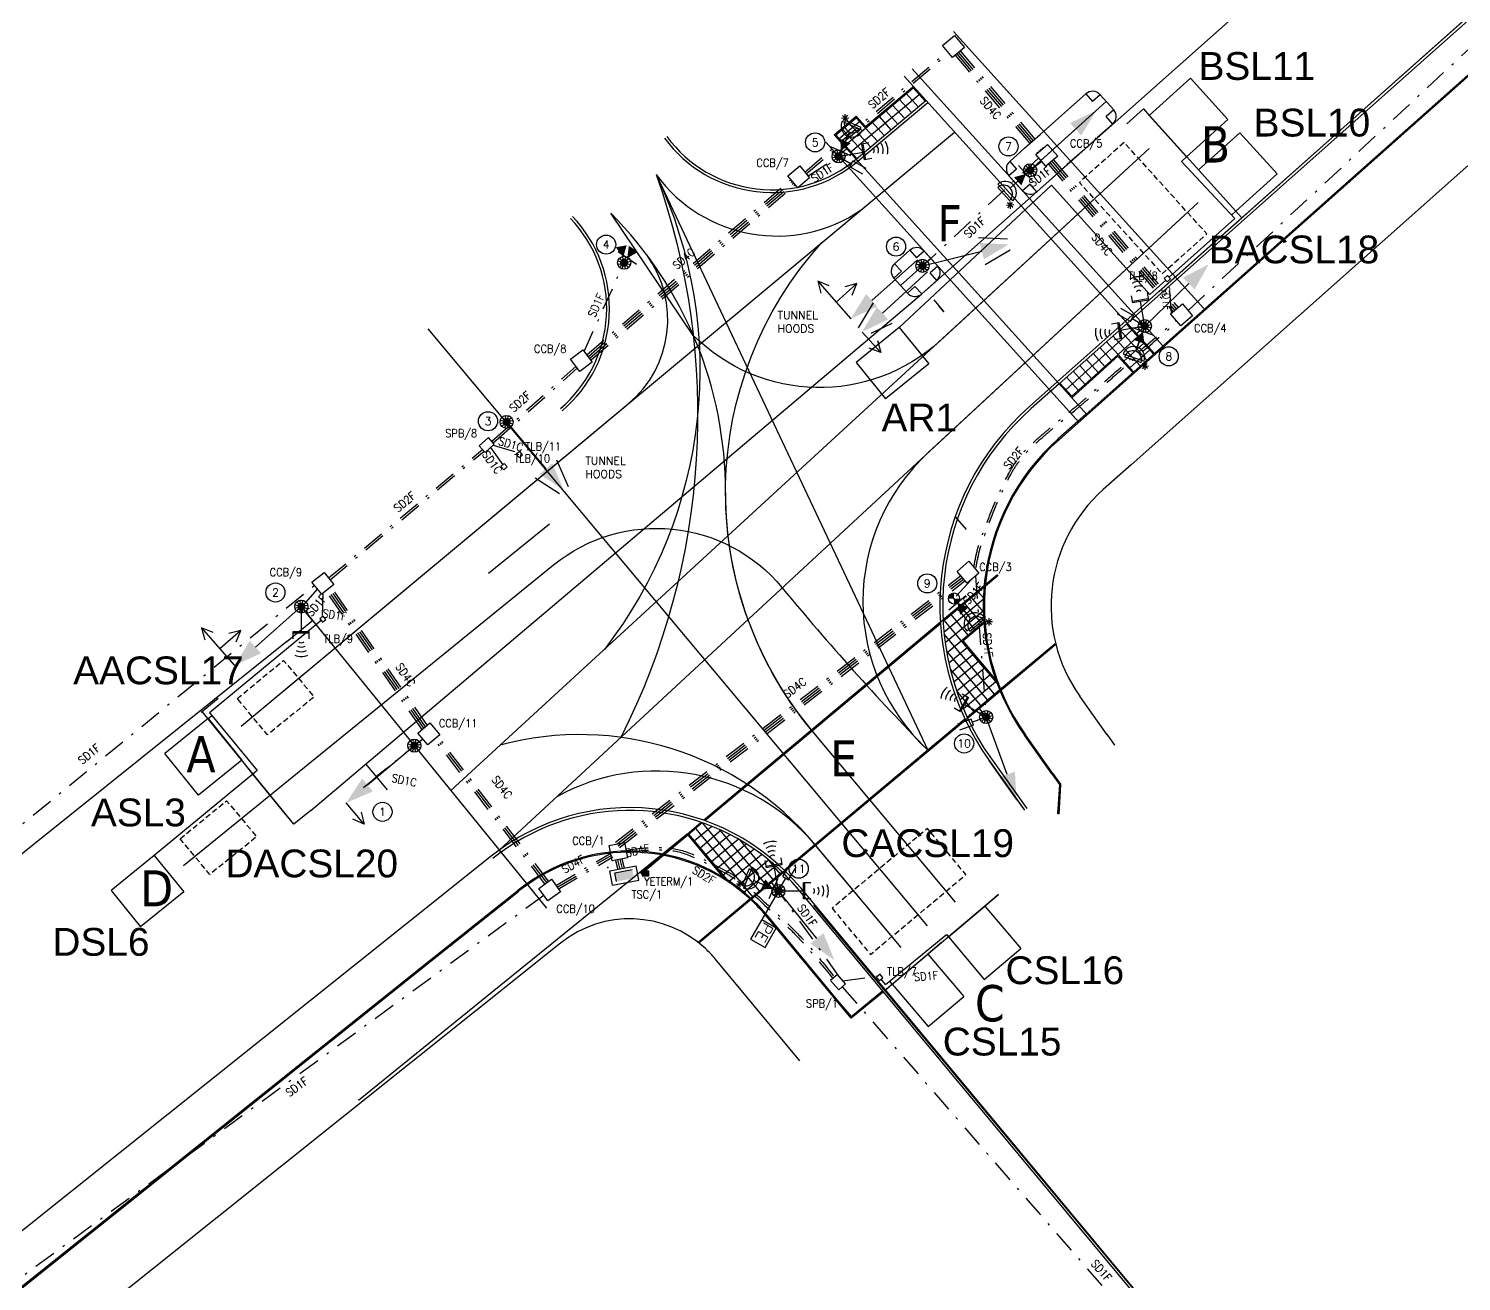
# Model space of a CAD drawing. Extents: x 437024 to 437759, y 437544 to 437864.
# Drawn here: x 437262.5 to 437327, y 437752.2 to 437808.5 of the extents above; entities that cross this region are included whole.
import ezdxf
from ezdxf.enums import TextEntityAlignment as Align

# ---------------------------------------------------------------- set-up
doc = ezdxf.new("R2010")
doc.units = 0
for name, pattern in [('DASHDOT1', [2, 1, -0.5, 0, -0.5]), ('DASHED2', [0.375, 0.25, -0.125]), ('KLZigZag', [100, 100, 0])]:
    doc.linetypes.add(name, pattern=pattern)
doc.layers.get('0').update_dxf_attribs({"color": 222})
for name, color, linetype in [('BASE', 7, 'Continuous'), ('CH-01-M_Pr_Edging', 7, 'Continuous'), ('CH-01-M_Pr_EdgingEdge', 8, 'Continuous'), ('CH-01-M_Pr_Kerb', 2, 'Continuous'), ('CH-01-M_Pr_KerbEdge', 8, 'Continuous'), ('CH-01-M_Pr_TacFlag', 251, 'Continuous'), ('CH-01-M_Pr_Tactiles', 4, 'Continuous'), ('CH-05-M_Key_Signals', 7, 'Continuous'), ('Conflicts', 222, 'Continuous'), ('Construction Lines', 222, 'Continuous'), ('DATA', 7, 'Continuous'), ('du-UTMCBOX', 40, 'Continuous'), ('du-UTMCDUCT-C1', 40, 'DASHDOT1'), ('du-UTMCDUCT-F1', 40, 'DASHDOT1'), ('du-UTMCTEXT', 40, 'Continuous'), ('HW-01-M_Earthworks_Tadpoles', 3, 'Continuous'), ('loops', 3, 'Continuous'), ('UTC-SIGNALS', 7, 'Continuous'), ('UTC_Phases', 5, 'Continuous'), ('UTC_Proposed Loops', 3, 'Continuous'), ('UTC_Signals', 7, 'Continuous')]:
    doc.layers.add(name, color=color, linetype=linetype)
doc.layers.add('Z--01-M_DesLines', color=11, linetype='Continuous', plot=False)
doc.styles.add('KTS_TAHOMA', font='tahoma.ttf')
doc.styles.add('LCC Romans', font='romans.shx', dxfattribs={"width": 0.9})
doc.styles.get("Standard").update_dxf_attribs({"font": 'romans.shx'})

# ---------------------------------------------------------------- blocks, each defined once
blk = doc.blocks.new('wbpole')
at = {"color": 0, "lineweight": -2}
for p, q in [((-0.217, 0.125), (-0.346, 0.2)), ((-0.125, 0.217), (-0.2, 0.346)), ((0, 0.4), (0, 0.25)), ((0.2, 0.346), (0.125, 0.217)), ((0.346, 0.2), (0.217, 0.125)), ((-0.25, 0), (-0.4, 0)), ((-0.217, -0.125), (-0.346, -0.2)), ((-0.125, -0.217), (-0.2, -0.346)), ((0, -0.25), (0, -0.4)), ((0.2, -0.346), (0.125, -0.217)), ((0.346, -0.2), (0.217, -0.125)), ((0.4, 0), (0.25, 0))]:
    blk.add_line(p, q, dxfattribs=at)
at = {"color": 0, "lineweight": -2, "const_width": 0.25}
blk.add_lwpolyline([(-0.125, 0, 1), (0.125, 0, 1)], format="xyb", close=True, dxfattribs=at)
at = {"const_width": 0.125}
blk.add_lwpolyline([(-0.062, 0, 1), (0.062, 0, 1)], format="xyb", close=True, dxfattribs=at)
blk.add_lwpolyline([(-0.025, 0.043), (-0.05, 0), (-0.025, -0.043), (0.025, -0.043), (0.05, 0), (0.025, 0.043)], close=True)
at = {"color": 0, "lineweight": -2}
blk.add_circle((0, 0), 0.4, dxfattribs=at)
at = {"flags": 9}
for tag, p in [('TYPE', (0.5, 0.75)), ('HEIGHT', (0.5, 1)), ('SITE', (0.5, 0.25)), ('NUM', (0.5, 0.5)), ('IDENT', (0.5, 0))]:
    blk.add_attdef(tag, p, '', height=0.2, dxfattribs=at)
mesh = blk.add_polymesh((6, 5), dxfattribs=dict(m_close=True))
for k, corner in enumerate([(0, 0, 0.55), (0.05, 0, 0.55), (0.1, 0, 0.5), (0.1, 0), (0, 0), (0, 0, 0.55), (0.025, -0.043, 0.55), (0.05, -0.087, 0.5), (0.05, -0.087), (0, 0), (0, 0, 0.55), (-0.025, -0.043, 0.55), (-0.05, -0.087, 0.5), (-0.05, -0.087), (0, 0), (0, 0, 0.55), (-0.05, 0, 0.55), (-0.1, 0, 0.5), (-0.1, 0), (0, 0), (0, 0, 0.55), (-0.025, 0.043, 0.55), (-0.05, 0.087, 0.5), (-0.05, 0.087), (0, 0), (0, 0, 0.55), (0.025, 0.043, 0.55), (0.05, 0.087, 0.5), (0.05, 0.087), (0, 0)]):
    mesh.set_mesh_vertex(divmod(k, 5), corner)
blk = doc.blocks.new('HD001P')
at = {"linetype": 'Continuous'}
blk.add_line((0, 2.75), (0, 0), dxfattribs=at)
blk.add_solid([(0.375, 2.75), (-0.375, 2.75), (0, 4)], dxfattribs=at)
at = {"layer": 'DATA', "flags": 9}
for tag, p in [('SUPPORT', (0.75, 1.5)), ('BRACKETS', (0.75, 1.25)), ('CABLE', (0.75, 0.75)), ('HEIGHT', (0.75, 1)), ('PHASE', (0.75, 0.5)), ('TYPE', (0.75, 0.25)), ('NUM', (0.75, 0)), ('SITE', (0.75, -0.25)), ('IDENT', (0.75, -0.5))]:
    blk.add_attdef(tag, p, '', height=0.2, dxfattribs=at)
blk = doc.blocks.new('Signal-Symbol-001S')
blk.add_line((0, 0), (2.75, 0))
at = {"linetype": 'Continuous'}
for p, q in [((2.75, 0.625), (4, 0.25)), ((2.75, -0.625), (4, -0.25))]:
    blk.add_line(p, q, dxfattribs=at)
blk.add_solid([(2.75, -0.375), (2.75, 0.375), (4, 0)], dxfattribs=at)
at = {"layer": 'DATA', "flags": 9}
for tag, p in [('IDENT', (-0.5, -1)), ('SITE', (-0.25, -1)), ('NUM', (0, -1)), ('TYPE', (0.25, -1)), ('PHASE', (0.5, -1)), ('CABLE', (0.75, -1)), ('HEIGHT', (1, -1)), ('BRACKETS', (1.25, -1)), ('SUPPORT', (1.5, -1))]:
    blk.add_attdef(tag, p, '', height=0.2, rotation=270, dxfattribs=at)
blk = doc.blocks.new('detect_visual-sym')
at = {"color": 0, "linetype": 'Continuous'}
for p, q in [((0, 0), (1.87, 0)), ((2.42, 0.6), (1.87, 0.6)), ((1.87, -0.6), (1.87, 0.6)), ((1.97, -0.6), (1.97, 0.6)), ((2.42, -0.6), (1.87, -0.6))]:
    blk.add_line(p, q, dxfattribs=at)
for centre, radius, start, end in [((2.46, 0), 0.255, 313.0864, 46.9136), ((2.53, 0), 0.518, 326.6121, 33.3879), ((2.53, 0), 0.862, 333.5703, 26.4297), ((2.46, 0), 1.28, 337.7803, 22.2197)]:
    blk.add_arc(centre, radius, start, end, dxfattribs=at)
blk = doc.blocks.new('Symbol-TACTKNOB')
at = {"color": 0, "linetype": 'Continuous'}
for p, q in [((1.05, 0.6), (1.55, 0.6)), ((1.123, 0.423), (1.477, 0.777)), ((1.123, 0.777), (1.477, 0.423)), ((1.3, 0.35), (1.3, 0.85))]:
    blk.add_line(p, q, dxfattribs=at)
blk = doc.blocks.new('TSC')
for p, q in [((-0.6, 0.33), (0.6, 0.33)), ((-0.6, -0.33), (-0.6, 0.33)), ((-0.4, -0.2), (-0.4, 0.2)), ((-0.399, 0.2), (0.401, 0.2)), ((0.6, -0.33), (0.6, 0.33)), ((-0.6, -0.33), (0.6, -0.33))]:
    blk.add_line(p, q)
blk.add_solid([(-0.399, 0.2), (-0.399, -0.2), (0.401, 0.2), (0.401, -0.2)])
blk = doc.blocks.new('CCB')
at = {"flags": 128}
blk.add_lwpolyline([(0.35, 0.35), (0.35, -0.35), (-0.35, -0.35), (-0.35, 0.35)], close=True, dxfattribs=at)
blk = doc.blocks.new('SPB')
at = {"flags": 128}
blk.add_lwpolyline([(-0.275, 0.2), (-0.275, -0.2), (0.275, -0.2), (0.275, 0.2)], close=True, dxfattribs=at)
blk = doc.blocks.new('pec')
for p, q in [((-0.75, 2.5), (-0.75, 1.5)), ((0, 2.5), (-0.75, 2.5)), ((0, 0), (0, 2.5)), ((-0.75, 1.5), (0, 1.5))]:
    blk.add_line(p, q)
blk.add_text('PE', height=0.5, rotation=90).set_placement((-0.384, 1.931), align=Align.MIDDLE)
blk = doc.blocks.new('YETERM')
at = {"flags": 128}
blk.add_lwpolyline([(-0.15, -0.1), (0.15, -0.1), (0.15, 0.1), (-0.15, 0.1)], close=True, dxfattribs=at)
blk.add_solid([(-0.15, 0.1), (-0.15, -0.1), (0.15, 0.1), (0.15, -0.1)])
blk = doc.blocks.new('TLB')
for p, q in [((-0.1, 0.1), (-0.1, -0.1)), ((0.1, 0.1), (-0.1, 0.1)), ((0.1, -0.1), (0.1, 0.1)), ((-0.1, -0.1), (0.1, -0.1))]:
    blk.add_line(p, q)
blk = doc.blocks.new('HD004P')
for p, q in [((-1.25, 4), (-0.75, 4.25)), ((-0.75, 3.75), (-1.25, 4))]:
    blk.add_line(p, q)
at = {"linetype": 'Continuous'}
for p, q in [((-1.25, 4), (0, 4)), ((0, 2.75), (0, 0))]:
    blk.add_line(p, q, dxfattribs=at)
blk.add_solid([(0.375, 2.75), (-0.375, 2.75), (0, 4)], dxfattribs=at)
at = {"layer": 'DATA', "flags": 9}
for tag, p in [('SUPPORT', (0.75, 1.5)), ('BRACKETS', (0.75, 1.25)), ('CABLE', (0.75, 0.75)), ('HEIGHT', (0.75, 1)), ('PHASE', (0.75, 0.5)), ('TYPE', (0.75, 0.25)), ('NUM', (0.75, 0)), ('SITE', (0.75, -0.25)), ('IDENT', (0.75, -0.5))]:
    blk.add_attdef(tag, p, '', height=0.2, dxfattribs=at)
blk = doc.blocks.new('HD004S')
for p, q in [((-1.25, 4), (-0.75, 4.25)), ((-0.75, 3.75), (-1.25, 4)), ((0, 0), (0, 2.75))]:
    blk.add_line(p, q)
at = {"linetype": 'Continuous'}
for p, q in [((-1.25, 4), (0, 4)), ((0.625, 2.75), (0.25, 4)), ((-0.625, 2.75), (-0.325, 3.75))]:
    blk.add_line(p, q, dxfattribs=at)
blk.add_solid([(0.375, 2.75), (-0.375, 2.75), (0, 4)], dxfattribs=at)
at = {"layer": 'DATA', "flags": 9}
for tag, p in [('SUPPORT', (1, 1.5)), ('BRACKETS', (1, 1.25)), ('CABLE', (1, 0.75)), ('HEIGHT', (1, 1)), ('PHASE', (1, 0.5)), ('TYPE', (1, 0.25)), ('NUM', (1, 0)), ('SITE', (1, -0.25)), ('IDENT', (1, -0.5))]:
    blk.add_attdef(tag, p, '', height=0.2, dxfattribs=at)
blk = doc.blocks.new('Signal-Symbol-017S')
for p, q in [((0, 0), (2.75, 0)), ((3.25, -0.75), (2.75, -1)), ((2.75, -1), (3.25, -1.25)), ((3.75, -1.75), (4, -2.25)), ((4, -2.25), (4.25, -1.75))]:
    blk.add_line(p, q)
at = {"linetype": 'Continuous'}
for p, q in [((4, -1), (4, 0)), ((2.75, -1), (4, -1)), ((4, -2.25), (4, -1))]:
    blk.add_line(p, q, dxfattribs=at)
blk.add_solid([(2.75, -0.375), (2.75, 0.375), (4, 0)], dxfattribs=at)
at = {"layer": 'DATA', "flags": 9}
for tag, p in [('IDENT', (-0.5, -1)), ('SITE', (-0.25, -1)), ('NUM', (0, -1)), ('TYPE', (0.25, -1)), ('PHASE', (0.5, -1)), ('CABLE', (0.75, -1)), ('HEIGHT', (1, -1)), ('BRACKETS', (1.25, -1)), ('SUPPORT', (1.5, -1))]:
    blk.add_attdef(tag, p, '', height=0.2, rotation=270, dxfattribs=at)
blk = doc.blocks.new('MWAVES')
at = {"linetype": 'Continuous'}
for p, q in [((-0.2, 0.9), (-0.2, 1.8)), ((0.2, 0.9), (0.2, 1.8)), ((-0.2, 0.9), (0.2, 0.9)), ((0, 0), (0, 0.9))]:
    blk.add_line(p, q, dxfattribs=at)
blk.add_solid([(0.03, -0.07, 3.3), (0.03, 0.12, 3.3), (-0.03, -0.07, 3.3), (-0.03, 0.12, 3.3)], dxfattribs=at)
blk = doc.blocks.new('STUBPOLE-sym')
at = {"lineweight": -2}
h = blk.add_hatch(color=0, dxfattribs=at)
h.dxf.hatch_style = 1
h.paths.add_polyline_path([(0, 0.25, 0.414214), (-0.25, 0), (0, 0)])
h.paths.add_polyline_path([(0.25, 0), (0, 0), (0, -0.25, 0.414214)])
at = {"color": 0, "lineweight": -2}
blk.add_circle((0, 0), 0.25, dxfattribs=at)
blk = doc.blocks.new('PUFFIN HEAD WITH REPEATER')
at = {"layer": 'UTC_Signals', "color": 0, "linetype": 'Continuous'}
for p, q in [((1010.019, 1845.522), (1009.019, 1845.509)), ((1010.219, 1845.526), (1009.309, 1845.511)), ((1010.525, 1845.028), (1010.512, 1846.028)), ((1010.623, 1845.133), (1010.61, 1845.927))]:
    blk.add_line(p, q, dxfattribs=at)
at = {"layer": 'UTC_Signals'}
blk.add_line((1009.275, 1845.012), (1009.262, 1846.012), dxfattribs=at)
at = {"layer": 'UTC_Signals', "color": 0, "linetype": 'Continuous'}
for centre, radius, start, end in [((1010.519, 1845.528), 0.5, 90.73546, 270.73546), ((1010.616, 1845.53), 0.397, 90.94919, 270.94919)]:
    blk.add_arc(centre, radius, start, end, dxfattribs=at)
at = {"layer": 'UTC_Signals', "color": 0}
blk.add_solid([(1009.269, 1845.512), (1009.772, 1845.268), (1009.766, 1845.768)], dxfattribs=at)
blk = doc.blocks.new('HD080A')
blk.add_line((0.5, 0.25), (-0.5, 0.25))
blk.add_solid([(0, 0.25), (0.25, 0.75), (-0.25, 0.75)])
at = {"layer": 'BASE', "flags": 3}
blk.add_attdef('SIG', (0, 0), '', height=0.2, rotation=270, dxfattribs=at)
at = {"layer": 'DATA', "flags": 9}
for tag, p in [('SUPPORT', (1, 1.25)), ('CABLE', (1, 0.5)), ('FEATURES', (1, 1)), ('HEIGHT', (1, 0.75)), ('TYPE', (1, 0)), ('PHASE', (1, 0.25)), ('SITE', (1, -0.5)), ('NUM', (1, -0.25)), ('IDENT', (1, -0.75))]:
    blk.add_attdef(tag, p, '', height=0.2, dxfattribs=at)
blk = doc.blocks.new('Signal-Symbol-080F')
at = {"color": 0}
blk.add_solid([(0.25, 0), (0.75, -0.25), (0.75, 0.25)], dxfattribs=at)

msp = doc.modelspace()

# ---------------------------------------------------------------- linework, layer by layer
at = {"layer": 'CH-01-M_Pr_Edging'}
for points in [[(437385.651, 437862.609), (437359.098, 437834.668), (437310.126, 437791.167)], [(437310.126, 437791.167), (437308.879, 437790.059)], [(437308.598, 437775.056), (437307.365, 437776.795)], [(437308.591, 437775.067), (437308.946, 437774.574)], [(437308.944, 437774.542), (437308.864, 437773.225)], [(437308.946, 437774.574), (437308.944, 437774.542)], [(437299.534, 437764.046), (437298.868, 437764.848), (437295.725, 437768.628)], [(437300.981, 437765.239), (437299.534, 437764.046)]]:
    msp.add_lwpolyline(points, dxfattribs=at)
at = {"layer": 'CH-01-M_Pr_Edging', "flags": 128}
for points in [[(437212.458, 437709.587), (437224.363, 437716.775), (437243.81, 437732.953), (437257.292, 437747.986), (437280.778, 437766.729), (437284.583, 437769.766)], [(437295.013, 437769.38), (437295.052, 437769.412)]]:
    msp.add_lwpolyline(points, dxfattribs=at)
at = {"layer": 'CH-01-M_Pr_Edging'}
for centre, radius, start, end in [((437315.52, 437782.582), 10, 131.61445, 215.36071), ((437289.573, 437763.514), 8, 47.15839, 128.59272), ((437289.573, 437763.514), 8, 39.73912, 47.15839)]:
    msp.add_arc(centre, radius, start, end, dxfattribs=at)
at = {"layer": 'CH-01-M_Pr_EdgingEdge'}
for points in [[(437385.292, 437862.304), (437359.063, 437834.704), (437310.093, 437791.204)], [(437310.093, 437791.204), (437308.846, 437790.096)], [(437308.558, 437775.028), (437307.324, 437776.766)], [(437308.55, 437775.038), (437308.895, 437774.559)], [(437308.895, 437774.559), (437308.814, 437773.229)], [(437299.541, 437764.117), (437298.906, 437764.88), (437295.763, 437768.66)], [(437300.949, 437765.278), (437299.502, 437764.085)]]:
    msp.add_lwpolyline(points, dxfattribs=at)
at = {"layer": 'CH-01-M_Pr_EdgingEdge', "flags": 128}
msp.add_lwpolyline([(437212.429, 437709.628), (437224.334, 437716.816), (437243.776, 437732.99), (437257.258, 437748.023), (437280.746, 437766.769), (437284.552, 437769.806)], dxfattribs=at)
at = {"layer": 'CH-01-M_Pr_EdgingEdge'}
for centre, radius, start, end in [((437315.52, 437782.582), 10.05, 131.61445, 215.36071), ((437289.573, 437763.514), 8.05, 47.11313, 128.59272), ((437289.573, 437763.514), 8.05, 39.73912, 47.15839)]:
    msp.add_arc(centre, radius, start, end, dxfattribs=at)
at = {"layer": 'CH-01-M_Pr_Kerb'}
for points in [[(437379.437, 437858.973), (437357.706, 437836.107), (437308.798, 437792.662)], [(437310.084, 437805.608), (437309.399, 437805)], [(437310.726, 437805.57), (437310.386, 437805.268)], [(437309.399, 437805), (437308.715, 437804.392)], [(437311.339, 437804.891), (437310.999, 437804.589)], [(437308.715, 437804.392), (437308.031, 437803.785)], [(437311.301, 437804.249), (437310.617, 437803.641)], [(437307.347, 437803.177), (437306.663, 437802.569)], [(437310.617, 437803.641), (437309.933, 437803.033)], [(437309.933, 437803.033), (437309.249, 437802.426)], [(437306.965, 437802.229), (437306.625, 437801.927)], [(437307.579, 437801.55), (437307.239, 437801.248)], [(437308.565, 437801.818), (437307.881, 437801.21)], [(437302.169, 437798.578), (437301.485, 437797.97)], [(437302.812, 437798.54), (437302.472, 437798.238)], [(437301.788, 437797.63), (437301.447, 437797.328)], [(437303.425, 437797.861), (437303.085, 437797.559)], [(437302.401, 437796.951), (437302.061, 437796.649)], [(437303.387, 437797.219), (437302.703, 437796.611)], [(437308.798, 437792.662), (437307.551, 437791.554)], [(437283.335, 437771.33), (437279.53, 437768.293), (437255.914, 437749.445), (437242.419, 437734.398), (437223.2, 437718.409), (437205.874, 437707.948)], [(437340.623, 437722.133), (437323.919, 437737.844), (437300.406, 437766.126), (437297.263, 437769.907)]]:
    msp.add_lwpolyline(points, dxfattribs=at)
at = {"layer": 'CH-01-M_Pr_Kerb', "flags": 128}
for points in [[(437299.836, 437802.579), (437302.974, 437805.221)], [(437310.084, 437805.608), (437310.386, 437805.268)], [(437310.726, 437805.57), (437311.339, 437804.891)], [(437311.301, 437804.249), (437310.999, 437804.589)], [(437307.347, 437803.177), (437308.031, 437803.785)], [(437306.663, 437802.569), (437306.965, 437802.229)], [(437306.625, 437801.927), (437307.239, 437801.248)], [(437308.565, 437801.818), (437309.249, 437802.426)], [(437307.881, 437801.21), (437307.579, 437801.55)], [(437301.485, 437797.97), (437301.788, 437797.63)], [(437302.169, 437798.578), (437302.472, 437798.238)], [(437302.812, 437798.54), (437303.425, 437797.861)], [(437301.447, 437797.328), (437302.061, 437796.649)], [(437303.387, 437797.219), (437303.085, 437797.559)], [(437302.703, 437796.611), (437302.401, 437796.951)], [(437305.734, 437775.638), (437307.326, 437773.401)]]:
    msp.add_lwpolyline(points, dxfattribs=at)
msp.add_lwpolyline([(437303.425, 437797.861), (437303.425, 437797.861)], close=True, dxfattribs=at)
at = {"layer": 'CH-01-M_Pr_Kerb'}
for centre, radius, start, end in [((437310.386, 437805.268), 0.455, 41.61445, 131.61445), ((437310.999, 437804.589), 0.455, 311.61445, 41.61445), ((437295.972, 437807.169), 6, 216.33911, 310.09085), ((437306.965, 437802.229), 0.455, 131.61445, 221.61445), ((437307.579, 437801.55), 0.455, 221.61445, 311.61445), ((437282.661, 437795.947), 6, 310.16179, 43.70334), ((437302.472, 437798.238), 0.455, 41.61445, 131.61445), ((437301.788, 437797.63), 0.455, 131.61445, 221.61445), ((437303.085, 437797.559), 0.455, 311.61445, 41.61445), ((437302.401, 437796.951), 0.455, 221.61445, 311.61445), ((437315.52, 437782.582), 12, 131.61445, 215.36071), ((437289.573, 437763.514), 10, 39.73912, 128.59272)]:
    msp.add_arc(centre, radius, start, end, dxfattribs=at)
at = {"layer": 'CH-01-M_Pr_KerbEdge'}
for points in [[(437379.527, 437858.887), (437357.793, 437836.017), (437308.881, 437792.568)], [(437308.881, 437792.568), (437307.634, 437791.46)], [(437340.537, 437722.042), (437323.828, 437737.758), (437300.309, 437766.047), (437297.167, 437769.827)]]:
    msp.add_lwpolyline(points, dxfattribs=at)
at = {"layer": 'CH-01-M_Pr_KerbEdge', "flags": 128}
for points in [[(437299.755, 437802.674), (437302.89, 437805.313)], [(437305.835, 437775.71), (437307.428, 437773.474)]]:
    msp.add_lwpolyline(points, dxfattribs=at)
at = {"layer": 'CH-01-M_Pr_KerbEdge'}
for centre, radius, start, end in [((437295.972, 437807.169), 5.875, 216.33911, 310.09085), ((437282.661, 437795.947), 5.875, 310.16179, 43.70334), ((437315.52, 437782.582), 11.875, 131.61445, 215.36071), ((437289.573, 437763.514), 9.875, 53.43448, 128.59272), ((437289.573, 437763.514), 9.875, 39.73912, 53.43448)]:
    msp.add_arc(centre, radius, start, end, dxfattribs=at)
at = {"layer": 'CH-01-M_Pr_TacFlag', "flags": 128}
for points in [[(437299.522, 437803), (437302.584, 437805.578)], [(437301.397, 437805.101), (437301.933, 437804.508)], [(437301.703, 437805.359), (437302.24, 437804.766)], [(437302.009, 437805.617), (437302.546, 437805.023)], [(437300.785, 437804.586), (437301.321, 437803.992)], [(437301.091, 437804.844), (437301.627, 437804.25)], [(437298.985, 437803.594), (437299.904, 437804.367)], [(437299.141, 437804.018), (437300.087, 437802.972)], [(437299.254, 437803.297), (437300.172, 437804.07)], [(437299.448, 437804.275), (437300.403, 437803.219)], [(437300.172, 437804.07), (437300.709, 437803.477)], [(437300.478, 437804.328), (437301.015, 437803.735)], [(437309.188, 437792.306), (437312.155, 437794.988)], [(437311.611, 437794.993), (437312.834, 437793.639)], [(437310.714, 437794.196), (437311.236, 437793.618)], [(437311.013, 437794.462), (437311.533, 437793.886)], [(437311.307, 437794.733), (437312.535, 437793.374)], [(437311.533, 437793.886), (437312.423, 437794.691)], [(437311.801, 437793.589), (437312.692, 437794.394)], [(437312.069, 437793.293), (437312.96, 437794.097)], [(437310.115, 437793.665), (437310.643, 437793.082)], [(437310.415, 437793.931), (437310.94, 437793.35)], [(437309.218, 437792.868), (437309.752, 437792.277)], [(437309.517, 437793.134), (437310.049, 437792.545)], [(437309.816, 437793.399), (437310.346, 437792.813)], [(437305.477, 437782.949), (437305.249, 437783.221)], [(437303.703, 437781.407), (437305.475, 437782.888)], [(437305.405, 437781.787), (437304.635, 437782.708)], [(437305.473, 437782.329), (437304.942, 437782.964)], [(437305.511, 437779.79), (437303.715, 437781.938)], [(437303.76, 437780.933), (437305.472, 437782.365)], [(437303.834, 437780.473), (437305.496, 437781.863)], [(437304.791, 437781.274), (437304.022, 437782.195)], [(437305.098, 437781.531), (437304.328, 437782.451)], [(437305.974, 437778.613), (437303.713, 437781.317)], [(437305.667, 437778.356), (437303.817, 437780.569)], [(437303.923, 437780.026), (437304.741, 437780.711)], [(437304.028, 437779.592), (437304.998, 437780.404)], [(437304.146, 437779.17), (437305.254, 437780.097)], [(437305.361, 437778.1), (437303.991, 437779.737)], [(437304.284, 437778.764), (437305.511, 437779.79)], [(437304.422, 437778.358), (437305.768, 437779.483)], [(437305.054, 437777.843), (437304.27, 437778.78)], [(437304.578, 437777.967), (437306.024, 437779.177)], [(437292.832, 437772.835), (437295.399, 437769.767)], [(437292.475, 437772.015), (437293.262, 437772.674)], [(437292.525, 437772.579), (437294.322, 437770.431)], [(437292.732, 437771.708), (437293.674, 437772.497)], [(437292.988, 437771.402), (437294.069, 437772.306)], [(437293.614, 437772.524), (437295.705, 437770.024)], [(437293.245, 437771.095), (437294.448, 437772.101)], [(437293.502, 437770.788), (437294.812, 437771.884)], [(437293.758, 437770.481), (437295.162, 437771.655)], [(437294.527, 437772.056), (437296.012, 437770.28)], [(437294.05, 437770.204), (437295.497, 437771.414)], [(437294.388, 437769.965), (437295.819, 437771.162)], [(437294.709, 437769.712), (437296.128, 437770.899)], [(437295.747, 437771.221), (437296.319, 437770.537)], [(437294.322, 437770.431), (437295.092, 437769.511)]]:
    msp.add_lwpolyline(points, dxfattribs=at)
at = {"layer": 'CH-01-M_Pr_Tactiles', "flags": 128}
for points in [[(437300.172, 437804.07), (437302.316, 437805.875)], [(437300.177, 437804.14), (437302.283, 437805.913)], [(437302.319, 437805.945), (437302.283, 437805.912)], [(437302.316, 437805.875), (437302.852, 437805.281)], [(437302.852, 437805.281), (437302.316, 437805.875)], [(437302.89, 437805.313), (437302.319, 437805.945)], [(437298.762, 437803.767), (437299.76, 437804.601)], [(437298.834, 437803.762), (437299.755, 437804.532)], [(437299.755, 437804.532), (437300.172, 437804.07)], [(437299.76, 437804.601), (437300.177, 437804.14)], [(437298.762, 437803.767), (437299.752, 437802.671)], [(437298.834, 437803.762), (437299.79, 437802.704)], [(437311.91, 437795.259), (437313.134, 437793.905)], [(437311.947, 437795.292), (437313.171, 437793.938)], [(437308.882, 437792.569), (437309.452, 437791.938), (437310.38, 437792.776), (437311.529, 437793.816), (437312.199, 437793.074)], [(437308.919, 437792.602), (437309.456, 437792.009), (437310.346, 437792.813), (437311.533, 437793.886), (437312.236, 437793.108)], [(437292.148, 437772.328), (437292.777, 437772.854)], [(437292.832, 437772.835), (437292.219, 437772.322)], [(437292.148, 437772.328), (437293.781, 437770.377)], [(437292.219, 437772.322), (437293.918, 437770.291)], [(437295.015, 437769.446), (437296.424, 437770.625)], [(437295.052, 437769.412), (437296.461, 437770.59)]]:
    msp.add_lwpolyline(points, dxfattribs=at)
msp.add_lwpolyline([(437301.228, 437804.959), (437301.228, 437804.959)], close=True, dxfattribs=at)
at = {"layer": 'CH-01-M_Pr_Tactiles', "color": 4, "flags": 128}
for points in [[(437303.661, 437781.958), (437305.513, 437783.507)], [(437303.665, 437781.896), (437305.506, 437783.436)], [(437304.485, 437781.017), (437305.496, 437781.863)], [(437304.555, 437781.011), (437305.5, 437781.802)], [(437304.485, 437781.017), (437306.096, 437779.091)], [(437304.555, 437781.011), (437306.046, 437779.229)], [(437304.747, 437777.587), (437306.206, 437778.807)], [(437304.769, 437777.54), (437305.738, 437778.35)]]:
    msp.add_lwpolyline(points, dxfattribs=at)
at = {"layer": 'Conflicts'}
for p, q in [((437272.099, 437777.18), (437304.179, 437803.887)), ((437312.936, 437803.146), (437281.525, 437774.283, 5.487)), ((437290.76, 437801.978), (437302.973, 437776.102)), ((437315.131, 437800.718), (437283.701, 437771.608, 7.405))]:
    msp.add_line(p, q, dxfattribs=at)
at = {"layer": 'Conflicts', "flags": 128}
for points in [[(437312.936, 437803.146), (437303.549, 437794.52, -0.401646), (437292.428, 437794.75), (437288.722, 437800.245)], [(437290.76, 437801.978, -0.281997), (437288.429, 437780.627, 1.702843)], [(437290.76, 437801.978, -0.20538), (437289.172, 437776.675, 1.702843)], [(437290.76, 437801.978, 0.406124), (437299.981, 437800.392, 0.043687)], [(437315.131, 437800.718), (437302.977, 437789.461, 0.43663), (437302.973, 437776.102, 0)], [(437304.224, 437769.262), (437297.776, 437776.971, -0.175923), (437293.883, 437787.695, 0.197592), (437288.722, 437800.245, -2.802997)], [(437304.224, 437769.262), (437297.776, 437776.971, -0.374314), (437298.21, 437798.918, -4.656273)], [(437272.099, 437777.18), (437289.504, 437791.67, 0.395196), (437290.337, 437798.369, 1.292037)], [(437269.495, 437770.917), (437286.147, 437784.431, -0.412107), (437296.432, 437783.399, 0.020949), (437302.973, 437776.102, -0.594672)], [(437301.783, 437767.22), (437297.901, 437771.861, 0.292466), (437283.742, 437776.321, 2.912696)], [(437301.783, 437767.22), (437297.934, 437771.822, 0.358763), (437286.289, 437774.005, 0.21868)]]:
    msp.add_lwpolyline(points, format="xyb", dxfattribs=at)
at = {"layer": 'Construction Lines'}
for p, q in [((437313.364, 437796.707), (437343.245, 437823.299)), ((437306.932, 437801.588), (437311.001, 437805.265)), ((437311.924, 437804.266), (437312.673, 437804.929)), ((437312.673, 437804.929), (437317.097, 437800.034)), ((437312.673, 437804.929), (437312.941, 437804.632)), ((437299.332, 437803.134), (437298.961, 437802.8)), ((437299.835, 437802.578), (437299.332, 437803.134)), ((437314.617, 437802.778), (437313.759, 437803.727)), ((437316.829, 437800.331), (437315.152, 437802.185)), ((437316.349, 437799.37), (437317.097, 437800.034)), ((437317.097, 437800.034), (437316.829, 437800.331)), ((437301.754, 437796.988), (437303.108, 437798.212)), ((437303.108, 437798.212), (437302.74, 437797.874)), ((437275.235, 437773.392), (437302.695, 437796.604)), ((437303.247, 437796.345), (437303.696, 437795.808)), ((437303.696, 437795.808), (437303.472, 437796.077)), ((437311.863, 437795.385), (437312.366, 437794.828)), ((437302.959, 437768.203), (437280.503, 437795.05)), ((437312.366, 437794.828), (437312.737, 437795.164)), ((437284.797, 437789.917), (437284.281, 437790.528)), ((437304.21, 437786.593), (437304.701, 437786.026)), ((437275.304, 437781.933), (437274.799, 437782.554)), ((437274.8, 437782.554, -0.441), (437285.828, 437768.993, 9.279)), ((437274.148, 437780.978), (437275.304, 437781.933)), ((437274.144, 437780.982), (437242.933, 437755.965)), ((437271.067, 437778.427), (437270.29, 437777.798)), ((437274.457, 437772.764), (437270.343, 437777.841)), ((437272.12, 437775.645), (437270.604, 437777.519)), ((437304.67, 437777.457), (437305.283, 437777.97)), ((437305.283, 437777.97), (437305.604, 437777.586)), ((437272.623, 437775.023), (437272.12, 437775.645)), ((437278.671, 437774.314), (437277.701, 437775.491)), ((437273.953, 437773.385), (437272.623, 437775.023)), ((437277.598, 437774.417), (437278.775, 437775.387)), ((437274.457, 437772.764), (437273.953, 437773.385)), ((437275.235, 437773.392), (437274.457, 437772.764)), ((437292.148, 437772.328), (437277.379, 437760.346)), ((437283.701, 437771.608, 7.405), (437284.115, 437771.099, 7.769)), ((437296.553, 437770.668), (437295.939, 437770.154)), ((437295.939, 437770.154), (437296.26, 437769.771)), ((437303.596, 437767.448), (437306.158, 437769.605)), ((437306.158, 437769.605), (437305.546, 437769.09)), ((437297.836, 437769.134), (437320.314, 437742.179)), ((437305.546, 437769.09), (437303.901, 437767.705)), ((437301.035, 437765.291), (437303.596, 437767.448)), ((437303.596, 437767.448), (437302.984, 437766.933)), ((437300.403, 437766.065), (437301.035, 437765.291)), ((437301.073, 437765.323), (437301.379, 437765.581))]:
    msp.add_line(p, q, dxfattribs=at)
msp.add_point((437288.589, 437770.818), dxfattribs=at)
at = {"layer": 'du-UTMCDUCT-C1', "flags": 128}
for points in [[(437304.206, 437807.341), (437307.918, 437802.955)], [(437304.282, 437807.405), (437307.994, 437803.02)], [(437304.359, 437807.47), (437308.07, 437803.084)], [(437304.435, 437807.535), (437308.147, 437803.149)], [(437308.476, 437802.511), (437314.088, 437795.87)], [(437308.553, 437802.576), (437314.164, 437795.934)], [(437308.629, 437802.64), (437314.24, 437795.999)], [(437308.4, 437802.447), (437314.011, 437795.805)], [(437287.646, 437793.881), (437296.817, 437801.755)], [(437287.711, 437793.805), (437296.882, 437801.679)], [(437287.776, 437793.729), (437296.947, 437801.603)], [(437287.841, 437793.653), (437297.013, 437801.527)], [(437283.305, 437789.7), (437283.86, 437788.926)], [(437283.428, 437789.81), (437284.549, 437789.472)], [(437288.924, 437771.958), (437304.461, 437783.945)], [(437288.986, 437771.879), (437304.522, 437783.866)], [(437289.047, 437771.8), (437304.583, 437783.787)], [(437280.227, 437777.038), (437275.907, 437783.267)], [(437280.31, 437777.095), (437275.989, 437783.324)], [(437280.392, 437777.152), (437276.071, 437783.381)], [(437280.474, 437777.209), (437276.153, 437783.438)], [(437289.108, 437771.721), (437304.644, 437783.708)], [(437285.919, 437770.212), (437280.951, 437776.708)], [(437280.272, 437776.596), (437278.18, 437774.91)], [(437285.76, 437770.09), (437280.792, 437776.587)], [(437285.839, 437770.151), (437280.872, 437776.648)], [(437285.839, 437770.151), (437280.872, 437776.648)]]:
    msp.add_lwpolyline(points, dxfattribs=at)
at = {"layer": 'du-UTMCDUCT-F1', "flags": 128}
for points in [[(437314.686, 437795.868), (437346.31, 437825.313)], [(437297.448, 437802.093), (437303.854, 437807.52)], [(437297.513, 437802.017), (437303.919, 437807.444)], [(437297.59, 437801.924), (437298.953, 437802.801)], [(437307.964, 437802.729), (437302.456, 437797.588)], [(437308.105, 437802.566), (437307.584, 437802.16)], [(437287.524, 437794.018), (437289.317, 437798.021)], [(437313.94, 437795.744), (437313.82, 437797.22)], [(437283.365, 437789.985), (437287.143, 437793.342)], [(437283.431, 437789.91), (437287.209, 437793.267)], [(437276.028, 437783.841), (437282.954, 437789.62)], [(437276.092, 437783.764), (437283.018, 437789.543)], [(437305.116, 437783.919), (437305.595, 437777.578)], [(437239.977, 437754.577), (437275.39, 437783.515)], [(437275.522, 437783.353), (437274.813, 437782.538)], [(437275.771, 437783.146), (437275.729, 437782.085)], [(437304.926, 437783.758), (437304.149, 437782.919)], [(437286.25, 437770.019), (437288.715, 437771.469)], [(437286.301, 437769.933), (437288.766, 437771.382)], [(437286.301, 437769.933), (437288.766, 437771.382)], [(437286.352, 437769.847), (437288.816, 437771.296)], [(437288.928, 437771.142), (437289.036, 437770.73)], [(437289.024, 437771.167), (437289.133, 437770.755)], [(437289.121, 437771.192), (437289.229, 437770.781)], [(437289.218, 437771.218), (437289.326, 437770.806)], [(437299.015, 437765.884), (437296.265, 437769.764)], [(437285.713, 437769.568), (437262.365, 437752.515)], [(437299.158, 437765.72), (437300.741, 437765.948)], [(437299.126, 437765.465), (437319.834, 437741.634)]]:
    msp.add_lwpolyline(points, dxfattribs=at)
for points in [[(437305.048, 437784.328, -0.011209), (437305.192, 437785.037, -0.028047), (437305.272, 437785.315, -0.007106), (437305.734, 437786.58, -0.011782), (437306.041, 437787.333, -0.018054), (437306.618, 437788.535, -0.036973), (437306.962, 437789.089, -0.021995), (437307.335, 437789.554, -0.031338), (437307.63, 437789.852, -0.003507), (437308.146, 437790.304, -0.003825), (437308.625, 437790.711, -0.00357), (437309.566, 437791.487, 0.006797), (437310.057, 437791.898, 0.003898), (437310.209, 437792.03, -0.00052), (437311.339, 437793.03, -0.004179), (437312.479, 437794.021, -0.002897), (437314.143, 437795.425)], [(437305.146, 437784.31, -0.011209), (437305.29, 437785.015, -0.028047), (437305.367, 437785.282, -0.007106), (437305.827, 437786.545, -0.011782), (437306.132, 437787.293, -0.018054), (437306.706, 437788.489, -0.036973), (437307.043, 437789.03, -0.021995), (437307.41, 437789.488, -0.031338), (437307.697, 437789.777, -0.003507), (437308.212, 437790.228, -0.003825), (437308.69, 437790.635, -0.00357), (437309.629, 437791.41, 0.006797), (437310.122, 437791.822, 0.003898), (437310.275, 437791.955, -0.00052), (437311.405, 437792.956, -0.004179), (437312.544, 437793.945, -0.002897), (437314.207, 437795.349, -0.002897)], [(437289.405, 437771.589, -0.060204), (437291.207, 437771.709, -0.092042), (437292.36, 437771.43, -0.018383), (437293.96, 437770.641, -0.04756), (437294.534, 437770.257, -0.014416), (437295.11, 437769.758, -0.005072), (437296.692, 437768.277, -0.022413), (437297.545, 437767.385, -0.014284), (437298.778, 437765.892)], [(437289.423, 437771.491, -0.060204), (437291.201, 437771.609, -0.092042), (437292.319, 437771.338, -0.018383), (437293.912, 437770.553, -0.04756), (437294.471, 437770.18, -0.014416), (437295.043, 437769.684, -0.005072), (437296.623, 437768.205, -0.022413), (437297.47, 437767.319, -0.014284), (437298.699, 437765.83, -0.014284)]]:
    msp.add_lwpolyline(points, format="xyb", dxfattribs=at)
at = {"layer": 'HW-01-M_Earthworks_Tadpoles'}
for points in [[(437383.061, 437855.529), (437361.185, 437832.509), (437312.119, 437788.924)], [(437312.119, 437788.924), (437310.871, 437787.816)], [(437311.045, 437776.793), (437309.811, 437778.531)], [(437311.026, 437776.819), (437311.381, 437776.326)]]:
    msp.add_lwpolyline(points, dxfattribs=at)
msp.add_lwpolyline([(437297.227, 437762.129), (437296.561, 437762.93), (437293.418, 437766.71, 0.032384), (437292.973, 437767.18, 0.371074), (437286.454, 437767.422), (437282.649, 437764.385), (437259.359, 437745.797), (437245.898, 437730.787), (437226.107, 437714.324), (437214.009, 437707.019), (437208.8, 437703.874), (437139.986, 437645.639)], format="xyb", dxfattribs=at)
msp.add_arc((437315.52, 437782.582), 7, 131.61445, 215.36071, dxfattribs=at)
at = {"layer": 'loops'}
for p, q in [((437312.941, 437804.632), (437314.796, 437806.309)), ((437316.472, 437804.454), (437314.796, 437806.309)), ((437312.941, 437804.632), (437314.617, 437802.778)), ((437314.617, 437802.778), (437316.472, 437804.454)), ((437315.152, 437802.185), (437317.007, 437803.862)), ((437317.007, 437803.862), (437318.684, 437802.007)), ((437314.384, 437802.573), (437314.617, 437802.778)), ((437316.789, 437799.999), (437314.384, 437802.573)), ((437315.152, 437802.185), (437316.829, 437800.331)), ((437316.829, 437800.331), (437318.684, 437802.007)), ((437308.537, 437801.495), (437301.69, 437795.107)), ((437312.971, 437796.589), (437308.537, 437801.495)), ((437313.83, 437797.364), (437316.789, 437799.999)), ((437316.829, 437800.331), (437316.642, 437800.156)), ((437313.682, 437797.23), (437312.971, 437796.589)), ((437301.69, 437795.107), (437299.749, 437793.532)), ((437301.69, 437795.107), (437303.02, 437793.469)), ((437299.749, 437793.532), (437301.079, 437791.893)), ((437303.02, 437793.469), (437301.079, 437791.893)), ((437285.97, 437786.261), (437283.223, 437784.046)), ((437275.692, 437781.923), (437270.676, 437777.778)), ((437270.604, 437777.519), (437268.661, 437775.947)), ((437270.604, 437777.519), (437270.777, 437777.655)), ((437270.604, 437777.519), (437272.12, 437775.645)), ((437270.676, 437777.778), (437270.777, 437777.655)), ((437270.777, 437777.655), (437272.821, 437775.182)), ((437270.176, 437774.073), (437268.661, 437775.947)), ((437272.12, 437775.645), (437270.176, 437774.073)), ((437272.623, 437775.023), (437268.185, 437771.364)), ((437272.821, 437775.182), (437272.625, 437775.025)), ((437268.185, 437771.364), (437266.244, 437769.789)), ((437268.185, 437771.364), (437269.515, 437769.726)), ((437266.244, 437769.789), (437267.573, 437768.15)), ((437269.515, 437769.726), (437267.573, 437768.15)), ((437303.901, 437767.705), (437305.546, 437769.09)), ((437305.546, 437769.09), (437307.156, 437767.178)), ((437301.08, 437765.56), (437303.815, 437767.812)), ((437303.815, 437767.812), (437303.901, 437767.705)), ((437303.901, 437767.705), (437305.512, 437765.793)), ((437305.512, 437765.793), (437307.156, 437767.178)), ((437301.379, 437765.581), (437302.984, 437766.933)), ((437302.984, 437766.933), (437304.595, 437765.02)), ((437301.08, 437765.56), (437300.881, 437765.804)), ((437301.379, 437765.581), (437301.269, 437765.715)), ((437301.379, 437765.581), (437302.99, 437763.669)), ((437302.99, 437763.669), (437304.595, 437765.02))]:
    msp.add_line(p, q, dxfattribs=at)
at = {"layer": 'loops', "linetype": 'DASHED2', "flags": 128}
for points in [[(437313.515, 437797.521), (437315.531, 437799.312), (437311.807, 437803.423), (437309.793, 437801.627), (437313.515, 437797.521)], [(437271.919, 437778.419), (437273.997, 437780.136), (437275.378, 437778.491), (437273.279, 437776.79), (437271.919, 437778.419)], [(437269.349, 437772.114), (437271.434, 437773.826), (437272.793, 437772.202), (437270.684, 437770.511), (437269.349, 437772.114)], [(437298.673, 437768.991), (437300.402, 437766.913), (437304.693, 437770.504), (437302.965, 437772.578), (437298.673, 437768.991)]]:
    msp.add_lwpolyline(points, dxfattribs=at)
at = {"layer": 'UTC-SIGNALS'}
msp.add_circle((437288.51, 437798.83), 0.43, dxfattribs=at)
at = {"layer": 'UTC_Signals'}
for centre in [(437297.909, 437803.426), (437306.608, 437803.244), (437301.549, 437798.739), (437313.814, 437793.805), (437283.198, 437790.887), (437302.954, 437783.596), (437273.635, 437783.188), (437304.611, 437776.401), (437278.452, 437773.326), (437297.17, 437770.77)]:
    msp.add_circle(centre, 0.43, dxfattribs=at)
at = {"layer": 'Z--01-M_DesLines'}
for points in [[(437374.362, 437863.795), (437352.836, 437841.143), (437304.149, 437797.895)], [(437304.149, 437797.895), (437302.902, 437796.787)], [(437306.967, 437773.899), (437305.734, 437775.638)], [(437306.967, 437773.899), (437307.326, 437773.401)]]:
    msp.add_lwpolyline(points, dxfattribs=at)
at = {"layer": 'Z--01-M_DesLines', "flags": 128}
for points in [[(437304.136, 437808.409), (437315.397, 437795.95)], [(437301.91, 437806.398), (437313.171, 437793.938)], [(437302.281, 437806.733), (437313.542, 437794.273)], [(437298.762, 437803.767), (437310.139, 437791.178)], [(437298.391, 437803.431), (437309.768, 437790.842)], [(437305.513, 437783.507), (437306.105, 437784.003)], [(437305.556, 437783.478), (437306.137, 437783.964)], [(437292.889, 437772.948), (437303.661, 437781.958)], [(437292.944, 437772.929), (437303.546, 437781.797)], [(437305.738, 437778.35), (437308.736, 437780.858)], [(437306.206, 437778.807), (437308.704, 437780.896)], [(437292.682, 437767.43), (437304.769, 437777.54)], [(437296.521, 437770.706), (437304.648, 437777.504)], [(437290.051, 437770.575), (437292.148, 437772.328)], [(437290.084, 437770.536), (437292.18, 437772.29)], [(437292.219, 437772.322), (437292.487, 437772.547)], [(437292.65, 437767.468), (437294.976, 437769.414)]]:
    msp.add_lwpolyline(points, dxfattribs=at)

# ---------------------------------------------------------------- block references
at = {"layer": 'CH-05-M_Key_Signals', "xscale": 0.7358570582371574, "yscale": 0.7358570582371574, "zscale": 0.7358570582371574}
for p, rotation in [((437298.963, 437802.798), 240), ((437312.737, 437795.166, -0.405), 59.99999999999999), ((437305.604, 437777.587, -0.405), 110), ((437296.26, 437769.771, -0.405), 329.9999999999999)]:
    msp.add_blockref('MWAVES', p, dxfattribs=dict(at, rotation=rotation))
at = {"layer": 'du-UTMCBOX', "color": 5, "rotation": 40.26623884482327}
msp.add_blockref('CCB', (437304.13, 437807.735), dxfattribs=at)
at = {"layer": 'du-UTMCBOX', "color": 10, "rotation": 40.87837508879178}
msp.add_blockref('CCB', (437308.327, 437802.844), dxfattribs=at)
at = {"layer": 'du-UTMCBOX', "color": 6, "rotation": 39.89461657720517}
msp.add_blockref('CCB', (437297.171, 437801.88), dxfattribs=at)
at = {"layer": 'du-UTMCBOX', "color": 8}
for name, p, rotation in [('TLB', (437313.756, 437797.297), 42.02284334322415), ('CCB', (437275.773, 437783.599), 39.32606450949114)]:
    msp.add_blockref(name, p, dxfattribs=dict(at, rotation=rotation))
at = {"layer": 'du-UTMCBOX', "color": 4, "rotation": 40.31585289003637}
msp.add_blockref('CCB', (437314.394, 437795.671), dxfattribs=at)
at = {"layer": 'du-UTMCBOX', "color": 7}
for name, p, rotation in [('CCB', (437287.395, 437793.612), 37.44195657787278), ('TLB', (437300.816, 437765.881), 310.03662408471)]:
    msp.add_blockref(name, p, dxfattribs=dict(at, rotation=rotation))
at = {"layer": 'du-UTMCBOX', "color": 8, "zscale": 1.000001, "rotation": 42.01170140628339}
msp.add_blockref('SPB', (437283.142, 437789.822), dxfattribs=at)
at = {"layer": 'du-UTMCBOX', "color": 10, "zscale": 1.000001, "rotation": 39.72011349833825}
msp.add_blockref('TLB', (437283.917, 437788.844), dxfattribs=at)
at = {"layer": 'du-UTMCBOX', "color": 11, "zscale": 1.000001}
for name, p, rotation in [('TLB', (437284.608, 437789.392), 38.604572303717), ('CCB', (437280.535, 437776.828), 40.49896165617796)]:
    msp.add_blockref(name, p, dxfattribs=dict(at, rotation=rotation))
at = {"layer": 'du-UTMCBOX', "color": 3, "rotation": 40.37059839588438}
msp.add_blockref('CCB', (437304.785, 437784.097), dxfattribs=at)
at = {"layer": 'du-UTMCBOX', "color": 9}
for name, p, rotation in [('TLB', (437275.768, 437781.988), 40.42603467844181), ('CCB', (437285.97, 437769.81), 36.15735338233295)]:
    msp.add_blockref(name, p, dxfattribs=dict(at, rotation=rotation))
at = {"layer": 'du-UTMCBOX', "color": 1}
for name, p, rotation in [('CCB', (437289.058, 437771.537), 10.91956392643248), ('TSC', (437289.327, 437770.463), 10.70336289438985), ('SPB', (437298.939, 437765.667), 311.0052646463888)]:
    msp.add_blockref(name, p, dxfattribs=dict(at, rotation=rotation))
msp.add_blockref('YETERM', (437290.278, 437770.553), dxfattribs=at)
at = {"layer": 'UTC-SIGNALS', "rotation": 326.0052566196131}
msp.add_blockref('HD080A', (437289.319, 437798.015), dxfattribs=at)
at = {"layer": 'UTC_Signals'}
for name, p, rotation in [('HD001P', (437307.58, 437802.174), 312), ('Signal-Symbol-017S', (437302.516, 437798.142), 221.3925020923515), ('Signal-Symbol-001S', (437302.742, 437797.872), 14), ('HD004S', (437302.965, 437797.605), 132.5565718321787), ('HD001P', (437312.737, 437795.166, -0.405), 314), ('Signal-Symbol-001S', (437284.034, 437790.857), 310), ('Signal-Symbol-017S', (437274.8, 437782.554, -0.441), 221.3925020923515), ('HD001P', (437305.604, 437777.587, -0.405), 200), ('HD004P', (437279.884, 437776.302), 130), ('HD001P', (437296.26, 437769.771, -0.405), 219)]:
    msp.add_blockref(name, p, dxfattribs=dict(at, rotation=rotation))
at = {"layer": 'UTC_Signals', "transparency": 33554687}
for name, p, rotation in [('PUFFIN HEAD WITH REPEATER', (438546.564, 436109.425), 65.0484515762286), ('PUFFIN HEAD WITH REPEATER', (436854.59, 439856.151), 221.1044110367695), ('Signal-Symbol-080F', (437289.319, 437798.015), 100), ('PUFFIN HEAD WITH REPEATER', (435931.594, 439381.503, -0.331), 249.7117290832317), ('PUFFIN HEAD WITH REPEATER', (435238.203, 437388.054, -0.305), 309.4880362851107), ('PUFFIN HEAD WITH REPEATER', (438964.092, 439051.315, -0.405), 156.2056100871783)]:
    msp.add_blockref(name, p, dxfattribs=dict(at, rotation=rotation))
at = {"layer": 'UTC_Signals'}
for name, p, xscale, yscale, zscale, rotation in [('Symbol-TACTKNOB', (437298.83, 437805.353), 0.6509267639792016, 0.6509267639792016, 0.6509267639792016, 272.731751978522), ('wbpole', (437298.963, 437802.798), 0.7358570582371567, 0.7358570582371567, 0.7358570582371567, 223.2167746081772), ('detect_visual-sym', (437298.963, 437802.798), 0.6, 0.6, 0.6, 10), ('wbpole', (437307.58, 437802.174), 0.7358570582371567, 0.7358570582371567, 0.7358570582371567, 223.2167746081772), ('Symbol-TACTKNOB', (437307.128, 437799.781), 0.6509267639792016, 0.6509267639792016, 0.6509267639792016, 93.57114909114685), ('wbpole', (437289.319, 437798.015), 0.7358570582371567, 0.7358570582371567, 0.7358570582371567, 223.2167746081772), ('wbpole', (437302.74, 437797.874), 0.7358570582371567, 0.7358570582371567, 0.7358570582371567, 223.2167746081772), ('detect_visual-sym', (437312.737, 437795.166, -0.405), 0.5999999999999999, 0.5999999999999999, 0.5999999999999999, 100), ('detect_visual-sym', (437312.737, 437795.166, -0.405), 0.6, 0.6, 0.6, 190), ('wbpole', (437312.737, 437795.166, -0.405), 0.7358570582371567, 0.7358570582371567, 0.7358570582371567, 223.2167746081772), ('Symbol-TACTKNOB', (437313.185, 437792.541, -0.405), 0.6509267639792016, 0.6509267639792016, 0.6509267639792016, 93.57114909114685), ('wbpole', (437284.034, 437790.857), 0.7358570582371567, 0.7358570582371567, 0.7358570582371567, 223.2167746081772), ('wbpole', (437274.8, 437782.554, -0.441), 0.7358570582371567, 0.7358570582371567, 0.7358570582371567, 223.2167746081772), ('detect_visual-sym', (437274.8, 437782.554, -0.441), 0.5999999999999999, 0.5999999999999999, 0.5999999999999999, 270), ('Symbol-TACTKNOB', (437306.565, 437782.26), 0.6509267639792016, 0.6509267639792016, 0.6509267639792016, 180.2418143947943), ('detect_visual-sym', (437305.604, 437777.587, -0.405), 0.6, 0.6, 0.6, 150), ('wbpole', (437305.604, 437777.587, -0.405), 0.7358570582371567, 0.7358570582371567, 0.7358570582371567, 223.2167746081772), ('wbpole', (437279.884, 437776.302), 0.7358570582371567, 0.7358570582371567, 0.7358570582371567, 223.2167746081772), ('detect_visual-sym', (437296.26, 437769.771, -0.405), 0.6000000000000001, 0.6000000000000001, 0.6000000000000001, 100), ('Symbol-TACTKNOB', (437293.693, 437769.696, -0.405), 0.6509267639792017, 0.6509267639792017, 0.6509267639792017, 0.5206866360632809), ('wbpole', (437296.26, 437769.771, -0.405), 0.7358570582371567, 0.7358570582371567, 0.7358570582371567, 223.2167746081772)]:
    msp.add_blockref(name, p, dxfattribs=dict(at, xscale=xscale, yscale=yscale, zscale=zscale, rotation=rotation))
msp.add_blockref('STUBPOLE-sym', (437304.159, 437782.916, -0.405), dxfattribs=at)
at = {"layer": 'UTC_Signals', "linetype": 'KLZigZag', "rotation": 150}
msp.add_blockref('pec', (437296.26, 437769.771, -0.405), dxfattribs=at)
at = {"layer": 'UTC_Signals', "xscale": 0.6, "yscale": 0.6, "zscale": 0.6}
msp.add_blockref('detect_visual-sym', (437296.26, 437769.771, -0.405), dxfattribs=at)

# ---------------------------------------------------------------- texts
at = {"layer": 'du-UTMCTEXT', "style": 'LCC Romans', "width": 0.9}
for s, rotation, p in [('SD2F', 40.26999, (437300.489, 437804.915)), ('SD4C', 310.2417, (437305.297, 437805.288)), ('SD1F', 32.7279, (437297.875, 437801.602)), ('SD1F', 37.93693, (437307.703, 437801.404)), ('SD1F', 43.02154, (437304.809, 437799.092)), ('SD4C', 310.19356, (437310.308, 437799.151)), ('SD4C', 40.64993, (437291.688, 437797.687)), ('SD1F', 274.62011, (437313.494, 437796.927)), ('SD1F', 65.87123, (437288.005, 437795.525)), ('SD2F', 41.61877, (437284.349, 437791.269)), ('SD1C', 343.24127, (437283.626, 437789.848)), ('SD2F', 50.66195, (437306.628, 437788.688)), ('SD1C', 305.65007, (437282.907, 437789.398)), ('SD2F', 39.83934, (437279.145, 437786.775)), ('SD1F', 47.16916, (437304.799, 437782.61)), ('SD1F', 48.98011, (437275.255, 437782.079)), ('SD1F', 351.26599, (437275.729, 437782.085)), ('SD1F', 274.3245, (437305.455, 437781.36)), ('SD4C', 304.37449, (437279.018, 437779.854)), ('SD4C', 37.65159, (437296.655, 437778.408)), ('SD1F', 39.19852, (437264.944, 437775.437)), ('SD1C', 348.27418, (437278.833, 437774.685)), ('SD4C', 307.53705, (437283.335, 437774.773)), ('SD4F', 12.98761, (437289.424, 437771.284)), ('SD4F', 30.16386, (437286.647, 437770.539)), ('SD2F', 328.70575, (437292.341, 437770.606)), ('SD1F', 305.32509, (437297.084, 437769.007)), ('SD1F', 5.05727, (437302.37, 437765.711)), ('SD1F', 36.14318, (437274.26, 437760.494)), ('SD1F', 311.30776, (437310.289, 437752.998))]:
    msp.add_text(s, height=0.36, rotation=rotation, dxfattribs=at).set_placement(p)
for s, p in [('CCB/5', (437309.37, 437803.202)), ('CCB/7', (437295.269, 437802.327)), ('TLB/8', (437311.986, 437797.247)), ('CCB/4', (437314.954, 437794.895)), ('CCB/8', (437285.265, 437793.968)), ('SPB/8', (437281.268, 437790.168)), ('TLB/11', (437284.873, 437789.577)), ('TLB/10', (437284.377, 437789.034)), ('CCB/3', (437305.29, 437784.156)), ('CCB/9', (437273.377, 437783.919)), ('TLB/9', (437275.788, 437780.926)), ('CCB/11', (437280.984, 437777.129)), ('CCB/1', (437286.983, 437771.845)), ('YETERM/1', (437290.219, 437770.018)), ('TSC/1', (437289.655, 437769.431)), ('CCB/10', (437286.269, 437768.787)), ('TLB/7', (437301.15, 437765.968)), ('SPB/1', (437297.498, 437764.53))]:
    msp.add_text(s, height=0.36, dxfattribs=at).set_placement(p)
at = {"layer": 'UTC-SIGNALS'}
msp.add_text('4', height=0.36, dxfattribs=at).set_placement((437288.51, 437798.83), align=Align.MIDDLE_CENTER)
at = {"layer": 'UTC_Phases', "char_height": 1.63, "width": 1.37321, "attachment_point": 1, "style": 'KTS_TAHOMA'}
for s, insert in [('B', (437315.256, 437804.151)), ('F', (437303.408, 437800.605)), ('A', (437269.632, 437776.733)), ('E', (437298.588, 437776.547)), ('D', (437267.557, 437770.7)), ('C', (437305.098, 437765.536))]:
    msp.add_mtext(s, dxfattribs=dict(at, insert=insert))
at = {"layer": 'UTC_Proposed Loops', "color": 1, "char_height": 1.25, "attachment_point": 1}
for s, width, insert in [('{\\fArial|b0|i0|c0|p34;BSL11}', 1.97817, (437315.154, 437807.486)), ('{\\fArial|b0|i0|c0|p34;BSL10}', 1.97817, (437317.632, 437804.94)), ('{\\fArial|b0|i0|c0|p34;BACSL18}', 1.97817, (437315.614, 437799.237, -0.405)), ('{\\fArial|b0|i0|c0|p34;AR1}', 1.97817, (437300.898, 437791.678)), ('{\\fArial|b0|i0|c0|p34;AACSL17}', 1.97817, (437264.539, 437780.311, -0.405)), ('{\\fArial|b0|i0|c0|p34;ASL3}', 1.97817, (437265.337, 437773.923)), ('{\\fArial|b0|i0|c0|p34;CACSL19}', 1.97817, (437299.091, 437772.543, -0.405)), ('{\\fArial|b0|i0|c0|p34;DACSL20}', 1.97817, (437271.388, 437771.63, -0.405)), ('{\\fArial|b0|i0|c0|p34;DSL6}', 1.97817, (437263.604, 437768.105)), ('{\\fArial|b0|i0|c0|p34;CSL16}', 1.93251, (437306.471, 437766.828)), ('{\\fArial|b0|i0|c0|p34;CSL15}', 1.93251, (437303.65, 437763.62))]:
    msp.add_mtext_dynamic_manual_height_columns(s, width=width, gutter_width=1.8, heights=[0], dxfattribs=dict(at, insert=insert))
at = {"layer": 'UTC_Signals'}
for s, p in [('5', (437297.909, 437803.426)), ('7', (437306.608, 437803.244)), ('6', (437301.549, 437798.739)), ('8', (437313.814, 437793.805)), ('3', (437283.198, 437790.887)), ('2', (437273.635, 437783.188)), ('9', (437302.954, 437783.596)), ('10', (437304.611, 437776.401)), ('1', (437278.452, 437773.326)), ('11', (437297.17, 437770.77))]:
    msp.add_text(s, height=0.36, dxfattribs=at).set_placement(p, align=Align.MIDDLE_CENTER)
at = {"layer": 'UTC_Signals', "char_height": 0.36, "attachment_point": 1}
for insert in [(437296.219, 437795.834), (437287.574, 437789.295)]:
    msp.add_mtext_dynamic_manual_height_columns('TUNNEL\\PHOODS', width=2.25539, gutter_width=1.8, heights=[0], dxfattribs=dict(at, insert=insert))

doc.saveas('drawing.dxf')
